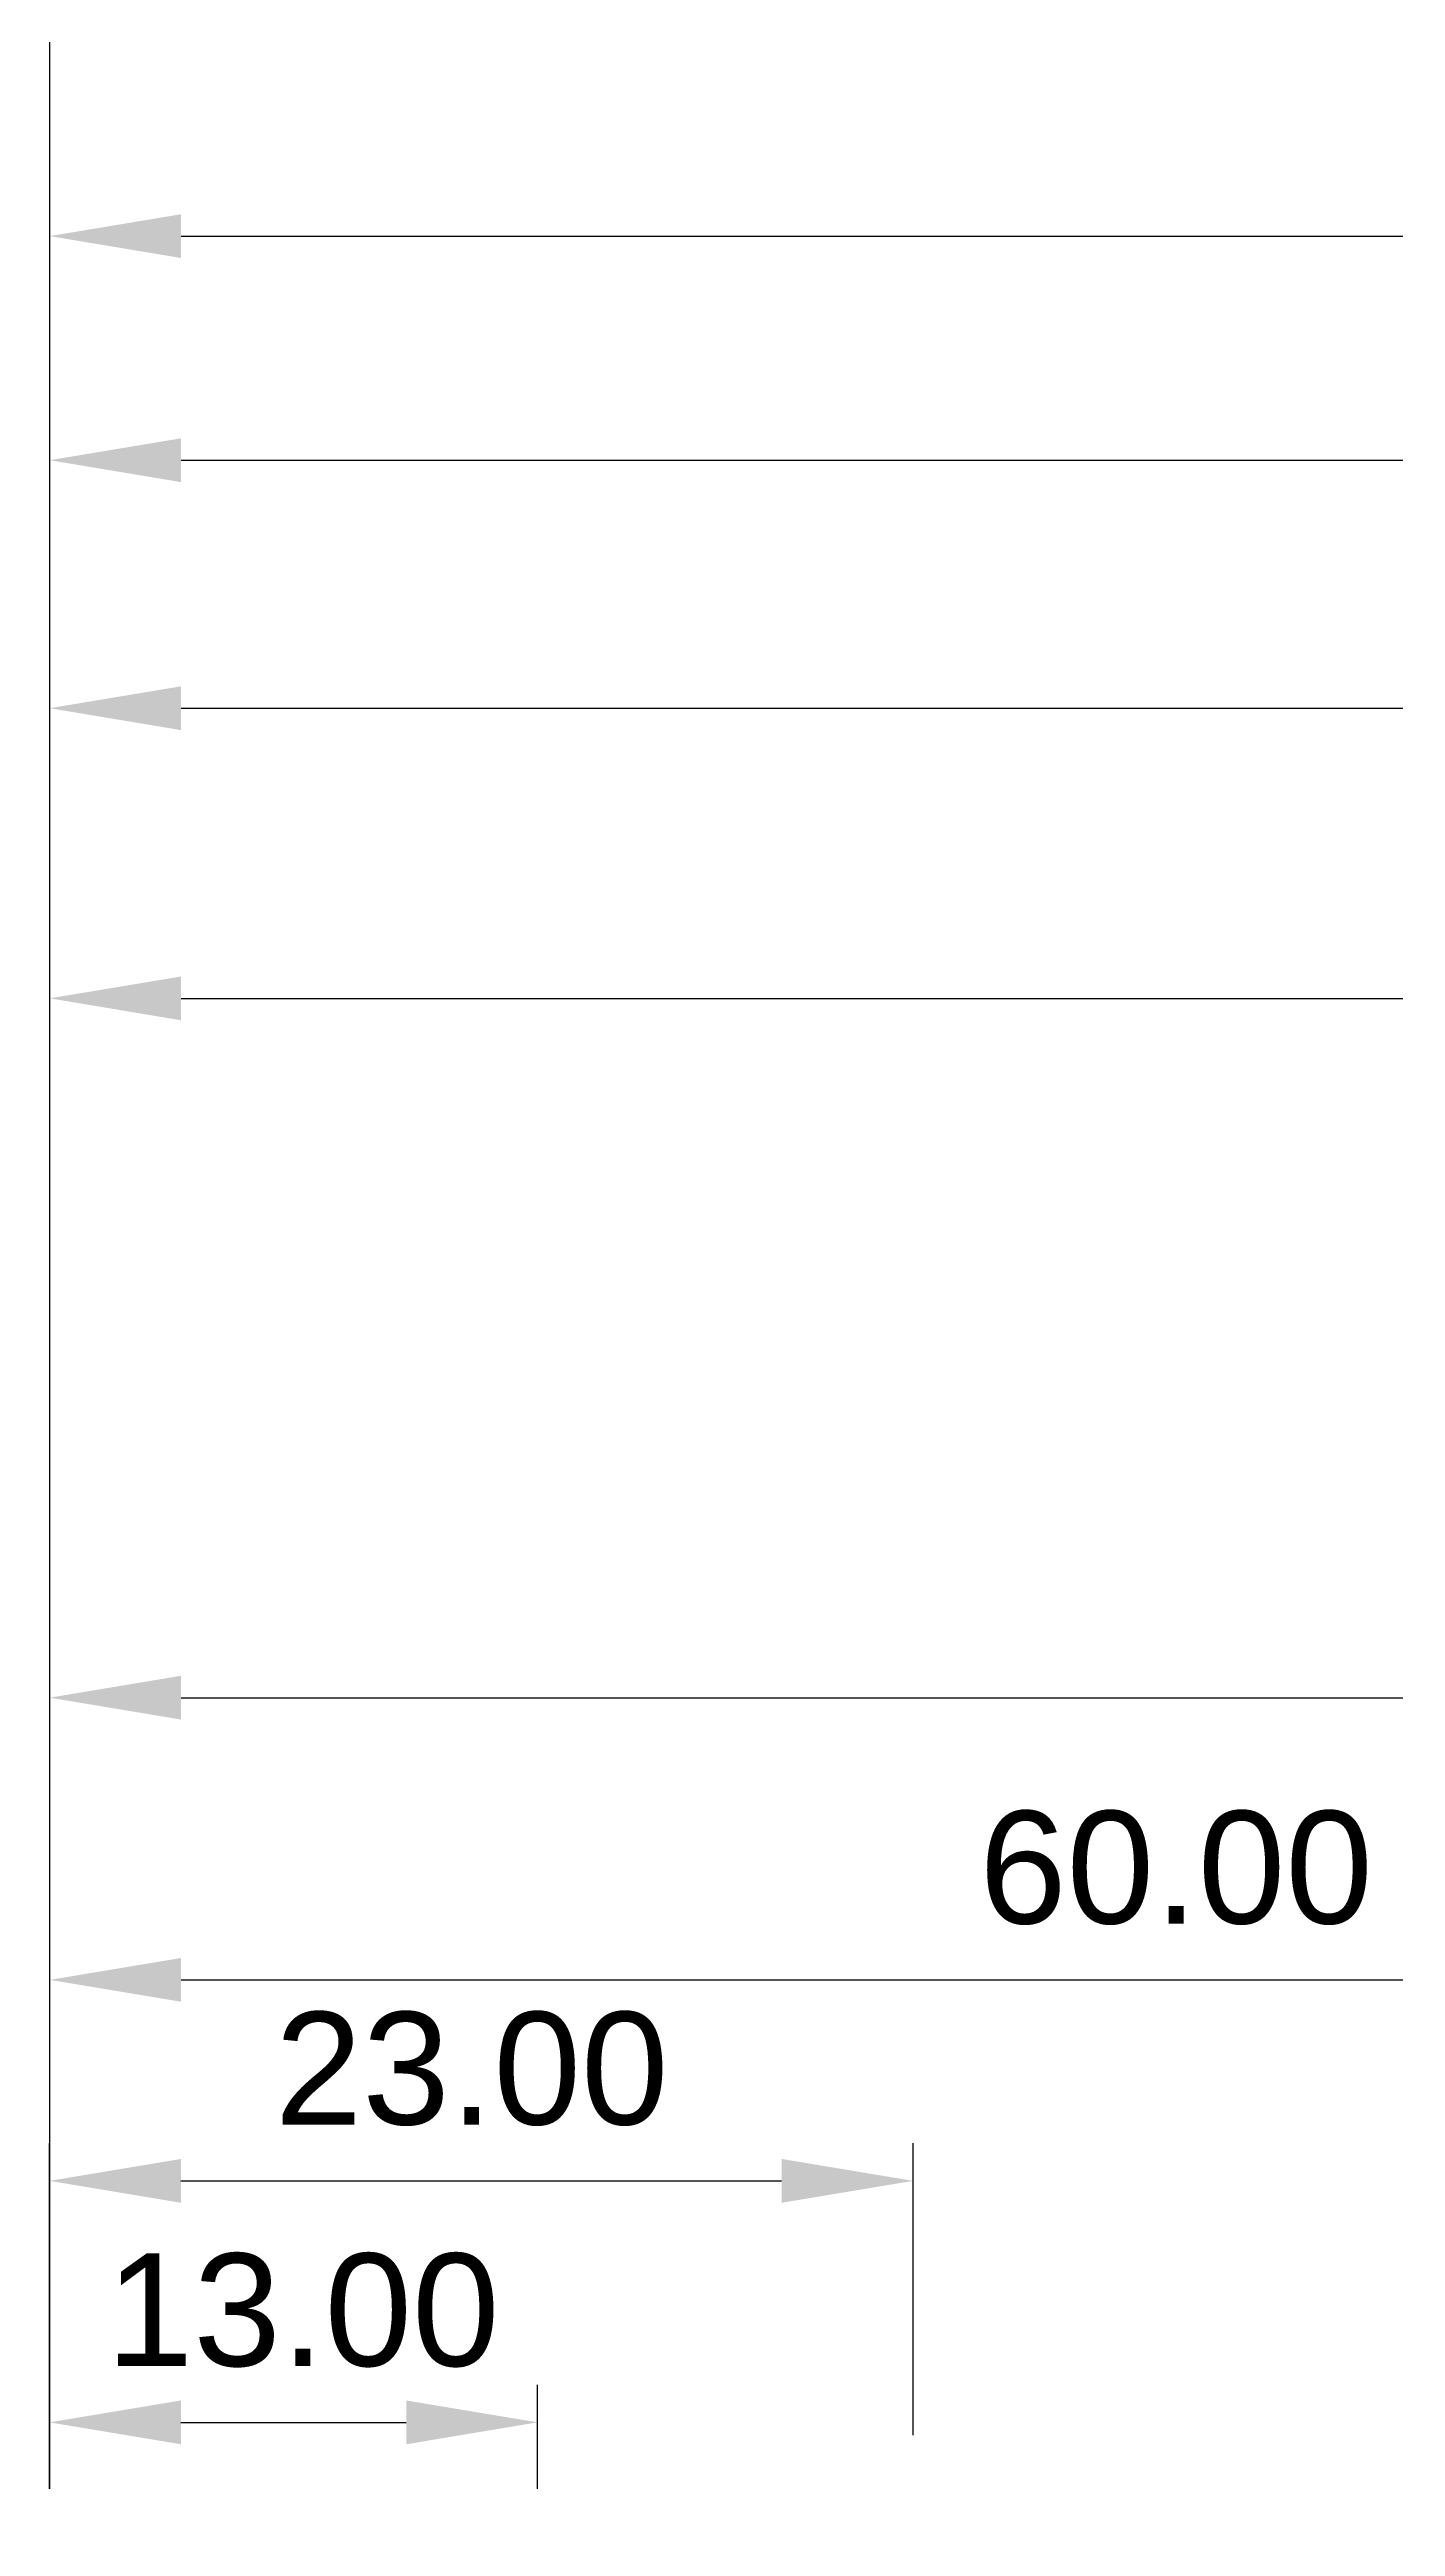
# Model space of a CAD drawing. Extents: x 23 to 957, y -67 to 697.
# Drawn here: x 359.1 to 394.9, y 501.5 to 567.5 of the extents above; entities that cross this region are included whole.
import ezdxf
from ezdxf.enums import TextEntityAlignment as Align

# ---------------------------------------------------------------- set-up
doc = ezdxf.new("R2010")
doc.units = 0
doc.header["$MEASUREMENT"] = 0
doc.layers.get('0').update_dxf_attribs({"linetype": 'CONTINUOUS'})
doc.layers.get('DEFPOINTS').update_dxf_attribs({"linetype": 'CONTINUOUS'})
doc.layers.add('DIM', color=1, linetype='CONTINUOUS', lineweight=13)
doc.styles.get("Standard").update_dxf_attribs({"font": 'ARIAL.TTF'})
doc.dimstyles.get("Standard").update_dxf_attribs({"dimtxt": 0.18, "dimasz": 0.18, "dimexe": 0.18, "dimexo": 0.0625, "dimgap": 0.09, "dimtad": 0, "dimtih": 1, "dimtoh": 1, "dimdec": 4, "dimzin": 0, "dimdsep": 46, "dimtxsty": 'Standard', "dimcen": 0.09, "dimadec": 0, "dimazin": 0, "dimtfac": 1, "dimtdec": 4, "dimtofl": 0, "dimtmove": 0, "dimatfit": 3, "dimfxl": 0, "dimtolj": 1, "dimtzin": 0, "dimarcsym": 0})

# ---------------------------------------------------------------- blocks, each defined once
blk = doc.blocks.new('*D8')
at = {"color": 0, "linetype": 'ByBlock'}
for p, q in [((305.07, 502.53), (305.07, 505.3)), ((318.07, 502.53), (318.07, 505.3)), ((308.57, 504.3), (314.57, 504.3))]:
    blk.add_line(p, q, dxfattribs=at)
for points in [[(308.57, 503.716), (308.57, 504.883), (305.07, 504.3)], [(314.57, 503.716), (314.57, 504.883), (318.07, 504.3)]]:
    blk.add_solid(points, dxfattribs=at)
at = {"layer": 'DEFPOINTS', "color": 0, "linetype": 'ByBlock'}
for p in [(318.07, 504.3), (305.07, 501.53), (318.07, 501.53)]:
    blk.add_point(p, dxfattribs=at)
at = {"color": 0, "linetype": 'ByBlock'}
blk.add_text('13.00', height=3, dxfattribs=at).set_placement((306.57, 505.8))
blk = doc.blocks.new('*D9')
at = {"color": 0, "linetype": 'ByBlock'}
for p, q in [((305.07, 502.53), (305.07, 510.3)), ((328.07, 502.53), (328.07, 510.3)), ((308.57, 509.3), (324.57, 509.3))]:
    blk.add_line(p, q, dxfattribs=at)
for points in [[(308.57, 508.716), (308.57, 509.883), (305.07, 509.3)], [(324.57, 508.716), (324.57, 509.883), (328.07, 509.3)]]:
    blk.add_solid(points, dxfattribs=at)
at = {"layer": 'DEFPOINTS', "color": 0, "linetype": 'ByBlock'}
for p in [(328.07, 509.3), (305.07, 501.53), (328.07, 501.53)]:
    blk.add_point(p, dxfattribs=at)
at = {"color": 0, "linetype": 'ByBlock'}
blk.add_text('23.00', height=3, dxfattribs=at).set_placement((311.07, 510.8))
blk = doc.blocks.new('*D44')
at = {"color": 0, "linetype": 'ByBlock'}
for p, q in [((355.074, 502.527), (355.074, 517.087)), ((415.074, 502.527), (415.074, 517.087)), ((358.574, 516.087), (411.574, 516.087))]:
    blk.add_line(p, q, dxfattribs=at)
for points in [[(358.574, 516.67), (358.574, 515.504), (355.074, 516.087)], [(411.574, 516.67), (411.574, 515.504), (415.074, 516.087)]]:
    blk.add_solid(points, dxfattribs=at)
at = {"layer": 'DEFPOINTS', "color": 0, "linetype": 'ByBlock'}
for p in [(415.074, 516.087), (355.074, 501.527), (415.074, 501.527)]:
    blk.add_point(p, dxfattribs=at)
at = {"color": 0, "linetype": 'ByBlock'}
blk.add_text('60.00', height=3, dxfattribs=at).set_placement((385.074, 519.087), align=Align.MIDDLE_CENTER)
blk = doc.blocks.new('*D45')
at = {"color": 0, "linetype": 'ByBlock'}
for p, q in [((355.074, 502.527), (355.074, 522.43)), ((490.074, 502.527), (490.074, 522.43)), ((358.574, 521.43), (486.574, 521.43))]:
    blk.add_line(p, q, dxfattribs=at)
for points in [[(358.574, 522.013), (358.574, 520.846), (355.074, 521.43)], [(486.574, 522.013), (486.574, 520.846), (490.074, 521.43)]]:
    blk.add_solid(points, dxfattribs=at)
at = {"layer": 'DEFPOINTS', "color": 0, "linetype": 'ByBlock'}
for p in [(490.074, 521.43), (355.074, 501.527), (490.074, 501.527)]:
    blk.add_point(p, dxfattribs=at)
at = {"color": 0, "linetype": 'ByBlock'}
blk.add_text('135.00', height=3, dxfattribs=at).set_placement((422.574, 524.43), align=Align.MIDDLE_CENTER)
blk = doc.blocks.new('*D46')
at = {"color": 0, "linetype": 'ByBlock'}
for p, q in [((355.074, 502.527), (355.074, 527.772)), ((518.074, 502.527), (518.074, 527.772)), ((358.574, 526.772), (514.574, 526.772))]:
    blk.add_line(p, q, dxfattribs=at)
for points in [[(358.574, 527.356), (358.574, 526.189), (355.074, 526.772)], [(514.574, 527.356), (514.574, 526.189), (518.074, 526.772)]]:
    blk.add_solid(points, dxfattribs=at)
at = {"layer": 'DEFPOINTS', "color": 0, "linetype": 'ByBlock'}
for p in [(518.074, 526.772), (355.074, 501.527), (518.074, 501.527)]:
    blk.add_point(p, dxfattribs=at)
at = {"color": 0, "linetype": 'ByBlock'}
blk.add_text('163.00', height=3, dxfattribs=at).set_placement((436.574, 529.772), align=Align.MIDDLE_CENTER)
blk = doc.blocks.new('*D54')
at = {"color": 0, "linetype": 'ByBlock'}
for p, q in [((355.074, 502.527), (355.074, 529.138)), ((507.574, 502.527), (507.574, 529.138)), ((358.574, 528.138), (504.074, 528.138))]:
    blk.add_line(p, q, dxfattribs=at)
for points in [[(358.574, 528.721), (358.574, 527.555), (355.074, 528.138)], [(504.074, 528.721), (504.074, 527.555), (507.574, 528.138)]]:
    blk.add_solid(points, dxfattribs=at)
at = {"layer": 'DEFPOINTS', "color": 0, "linetype": 'ByBlock'}
for p in [(507.574, 528.138), (355.074, 501.527), (507.574, 501.527)]:
    blk.add_point(p, dxfattribs=at)
at = {"color": 0, "linetype": 'ByBlock'}
blk.add_text('152.50', height=3, dxfattribs=at).set_placement((431.324, 531.138), align=Align.MIDDLE_CENTER)
blk = doc.blocks.new('*D55')
at = {"color": 0, "linetype": 'ByBlock'}
for p, q in [((355.074, 502.527), (355.074, 556.693)), ((598.074, 502.527), (598.074, 556.693)), ((358.574, 555.693), (594.574, 555.693))]:
    blk.add_line(p, q, dxfattribs=at)
for points in [[(358.574, 556.276), (358.574, 555.11), (355.074, 555.693)], [(594.574, 556.276), (594.574, 555.11), (598.074, 555.693)]]:
    blk.add_solid(points, dxfattribs=at)
at = {"layer": 'DEFPOINTS', "color": 0, "linetype": 'ByBlock'}
for p in [(598.074, 555.693), (355.074, 501.527), (598.074, 501.527)]:
    blk.add_point(p, dxfattribs=at)
at = {"color": 0, "linetype": 'ByBlock'}
blk.add_text('243.00', height=3, dxfattribs=at).set_placement((476.574, 558.693), align=Align.MIDDLE_CENTER)
blk = doc.blocks.new('*D56')
at = {"color": 0, "linetype": 'ByBlock'}
for p, q in [((355.074, 502.527), (355.074, 524.604)), ((461.324, 502.527), (461.324, 524.604)), ((358.574, 523.604), (457.824, 523.604))]:
    blk.add_line(p, q, dxfattribs=at)
for points in [[(358.574, 524.187), (358.574, 523.021), (355.074, 523.604)], [(457.824, 524.187), (457.824, 523.021), (461.324, 523.604)]]:
    blk.add_solid(points, dxfattribs=at)
at = {"layer": 'DEFPOINTS', "color": 0, "linetype": 'ByBlock'}
for p in [(461.324, 523.604), (355.074, 501.527), (461.324, 501.527)]:
    blk.add_point(p, dxfattribs=at)
at = {"color": 0, "linetype": 'ByBlock'}
blk.add_text('106.25', height=3, dxfattribs=at).set_placement((408.199, 526.604), align=Align.MIDDLE_CENTER)
blk = doc.blocks.new('*D57')
at = {"color": 0, "linetype": 'ByBlock'}
for p, q in [((355.074, 502.527), (355.074, 576.479)), ((659.574, 502.527), (659.574, 576.479)), ((358.574, 575.479), (656.074, 575.479))]:
    blk.add_line(p, q, dxfattribs=at)
for points in [[(358.574, 576.062), (358.574, 574.895), (355.074, 575.479)], [(656.074, 576.062), (656.074, 574.895), (659.574, 575.479)]]:
    blk.add_solid(points, dxfattribs=at)
at = {"layer": 'DEFPOINTS', "color": 0, "linetype": 'ByBlock'}
for p in [(659.574, 575.479), (355.074, 501.527), (659.574, 501.527)]:
    blk.add_point(p, dxfattribs=at)
at = {"color": 0, "linetype": 'ByBlock'}
blk.add_text('304.50', height=3, dxfattribs=at).set_placement((507.324, 578.479), align=Align.MIDDLE_CENTER)
blk = doc.blocks.new('*D58')
at = {"color": 0, "linetype": 'ByBlock'}
for p, q in [((355.074, 502.527), (355.074, 582.299)), ((763.574, 502.527), (763.574, 582.299)), ((358.574, 581.299), (760.074, 581.299))]:
    blk.add_line(p, q, dxfattribs=at)
for points in [[(358.574, 581.883), (358.574, 580.716), (355.074, 581.299)], [(760.074, 581.883), (760.074, 580.716), (763.574, 581.299)]]:
    blk.add_solid(points, dxfattribs=at)
at = {"layer": 'DEFPOINTS', "color": 0, "linetype": 'ByBlock'}
for p in [(763.574, 581.299), (355.074, 501.527), (763.574, 501.527)]:
    blk.add_point(p, dxfattribs=at)
at = {"color": 0, "linetype": 'ByBlock'}
blk.add_text('408.50', height=3, dxfattribs=at).set_placement((559.324, 584.299), align=Align.MIDDLE_CENTER)
blk = doc.blocks.new('*D60')
at = {"color": 0, "linetype": 'ByBlock'}
for p, q in [((355.074, 502.527), (355.074, 563.537)), ((543.074, 502.527), (543.074, 563.537)), ((358.574, 562.537), (539.574, 562.537))]:
    blk.add_line(p, q, dxfattribs=at)
for points in [[(358.574, 563.121), (358.574, 561.954), (355.074, 562.537)], [(539.574, 563.121), (539.574, 561.954), (543.074, 562.537)]]:
    blk.add_solid(points, dxfattribs=at)
at = {"layer": 'DEFPOINTS', "color": 0, "linetype": 'ByBlock'}
for p in [(543.074, 562.537), (355.074, 501.527), (543.074, 501.527)]:
    blk.add_point(p, dxfattribs=at)
at = {"color": 0, "linetype": 'ByBlock'}
blk.add_text('188.00', height=3, dxfattribs=at).set_placement((449.074, 565.537), align=Align.MIDDLE_CENTER)
blk = doc.blocks.new('*D61')
at = {"color": 0, "linetype": 'ByBlock'}
for p, q in [((355.074, 502.527), (355.074, 570.085)), ((578.824, 502.527), (578.824, 570.085)), ((358.574, 569.085), (575.324, 569.085))]:
    blk.add_line(p, q, dxfattribs=at)
for points in [[(358.574, 569.669), (358.574, 568.502), (355.074, 569.085)], [(575.324, 569.669), (575.324, 568.502), (578.824, 569.085)]]:
    blk.add_solid(points, dxfattribs=at)
at = {"layer": 'DEFPOINTS', "color": 0, "linetype": 'ByBlock'}
for p in [(578.824, 569.085), (355.074, 501.527), (578.824, 501.527)]:
    blk.add_point(p, dxfattribs=at)
at = {"color": 0, "linetype": 'ByBlock'}
blk.add_text('223.75', height=3, dxfattribs=at).set_placement((466.949, 572.085), align=Align.MIDDLE_CENTER)
blk = doc.blocks.new('*D62')
at = {"color": 0, "linetype": 'ByBlock'}
for p, q in [((355.074, 502.527), (355.074, 583.21)), ((613.074, 502.527), (613.074, 583.21)), ((358.574, 582.21), (609.574, 582.21))]:
    blk.add_line(p, q, dxfattribs=at)
for points in [[(358.574, 582.793), (358.574, 581.627), (355.074, 582.21)], [(609.574, 582.793), (609.574, 581.627), (613.074, 582.21)]]:
    blk.add_solid(points, dxfattribs=at)
at = {"layer": 'DEFPOINTS', "color": 0, "linetype": 'ByBlock'}
for p in [(613.074, 582.21), (355.074, 501.527), (613.074, 501.527)]:
    blk.add_point(p, dxfattribs=at)
at = {"color": 0, "linetype": 'ByBlock'}
blk.add_text('258.00', height=3, dxfattribs=at).set_placement((484.074, 585.21), align=Align.MIDDLE_CENTER)
blk = doc.blocks.new('*D63')
at = {"color": 0, "linetype": 'ByBlock'}
for p, q in [((355.074, 502.527), (355.074, 596.69)), ((713.074, 502.527), (713.074, 596.69)), ((358.574, 595.69), (709.574, 595.69))]:
    blk.add_line(p, q, dxfattribs=at)
for points in [[(358.574, 596.273), (358.574, 595.106), (355.074, 595.69)], [(709.574, 596.273), (709.574, 595.106), (713.074, 595.69)]]:
    blk.add_solid(points, dxfattribs=at)
at = {"layer": 'DEFPOINTS', "color": 0, "linetype": 'ByBlock'}
for p in [(713.074, 595.69), (355.074, 501.527), (713.074, 501.527)]:
    blk.add_point(p, dxfattribs=at)
at = {"color": 0, "linetype": 'ByBlock'}
blk.add_text('358.00', height=3, dxfattribs=at).set_placement((534.074, 598.69), align=Align.MIDDLE_CENTER)

msp = doc.modelspace()

# ---------------------------------------------------------------- dimensions: what is measured, and where the dimension line sits
at = {"layer": 'DIM'}
for base, p1, p2, picture, middle, set_off in [((767.57412, 602.73118), (359.07412, 522.9584), (767.57412, 522.9584), '*D58', (563.32412, 605.73118), (4, 21.43169)), ((717.07412, 595.68965), (359.07412, 501.52671), (717.07412, 501.52671), '*D63', (538.07412, 598.68965), (4, 0)), ((663.57412, 589.76637), (359.07412, 515.81451), (663.57412, 515.81451), '*D57', (511.32412, 592.76637), (4, 14.28779)), ((617.07412, 582.21016), (359.07412, 501.52671), (617.07412, 501.52671), '*D62', (488.07412, 585.21016), (4, 0)), ((602.07412, 576.32655), (359.07412, 522.16012), (602.07412, 522.16012), '*D55', (480.57412, 579.32655), (4, 20.63341)), ((582.82412, 569.0854), (359.07412, 501.52671), (582.82412, 501.52671), '*D61', (470.94912, 572.0854), (4, 0)), ((547.07412, 562.53728), (359.07412, 501.52671), (547.07412, 501.52671), '*D60', (453.07412, 565.53728), (4, 0)), ((522.07412, 556.56718), (359.07412, 531.32162), (522.07412, 531.32162), '*D46', (440.57412, 559.56718), (4, 29.79491)), ((511.57412, 549.96092), (359.07412, 523.34953), (511.57412, 523.34953), '*D54', (435.32412, 552.96092), (4, 21.82281)), ((494.07412, 542.23187), (359.07412, 522.32897), (494.07412, 522.32897), '*D45', (426.57412, 545.23187), (4, 20.80226)), ((465.32412, 523.60384), (359.07412, 501.52671), (465.32412, 501.52671), '*D56', (412.19912, 526.60384), (4, 0)), ((419.07412, 516.08696), (359.07412, 501.52671), (419.07412, 501.52671), '*D44', (389.07412, 519.08696), (4, 0)), ((382.07, 510.73257), (359.07, 502.96305), (382.07, 502.96305), '*D9', (370.57, 513.73257), (54, 1.43305)), ((372.07, 504.29952), (359.07, 501.53), (372.07, 501.53), '*D8', (365.57, 507.29952), (54, 0))]:
    dim = msp.add_linear_dim(base=base, p1=p1, p2=p2, dimstyle='Standard', dxfattribs=at)
    dim.commit()
    dim.dimension.update_dxf_attribs({"geometry": picture, "text_midpoint": middle, "insert": set_off})

doc.saveas('drawing.dxf')
